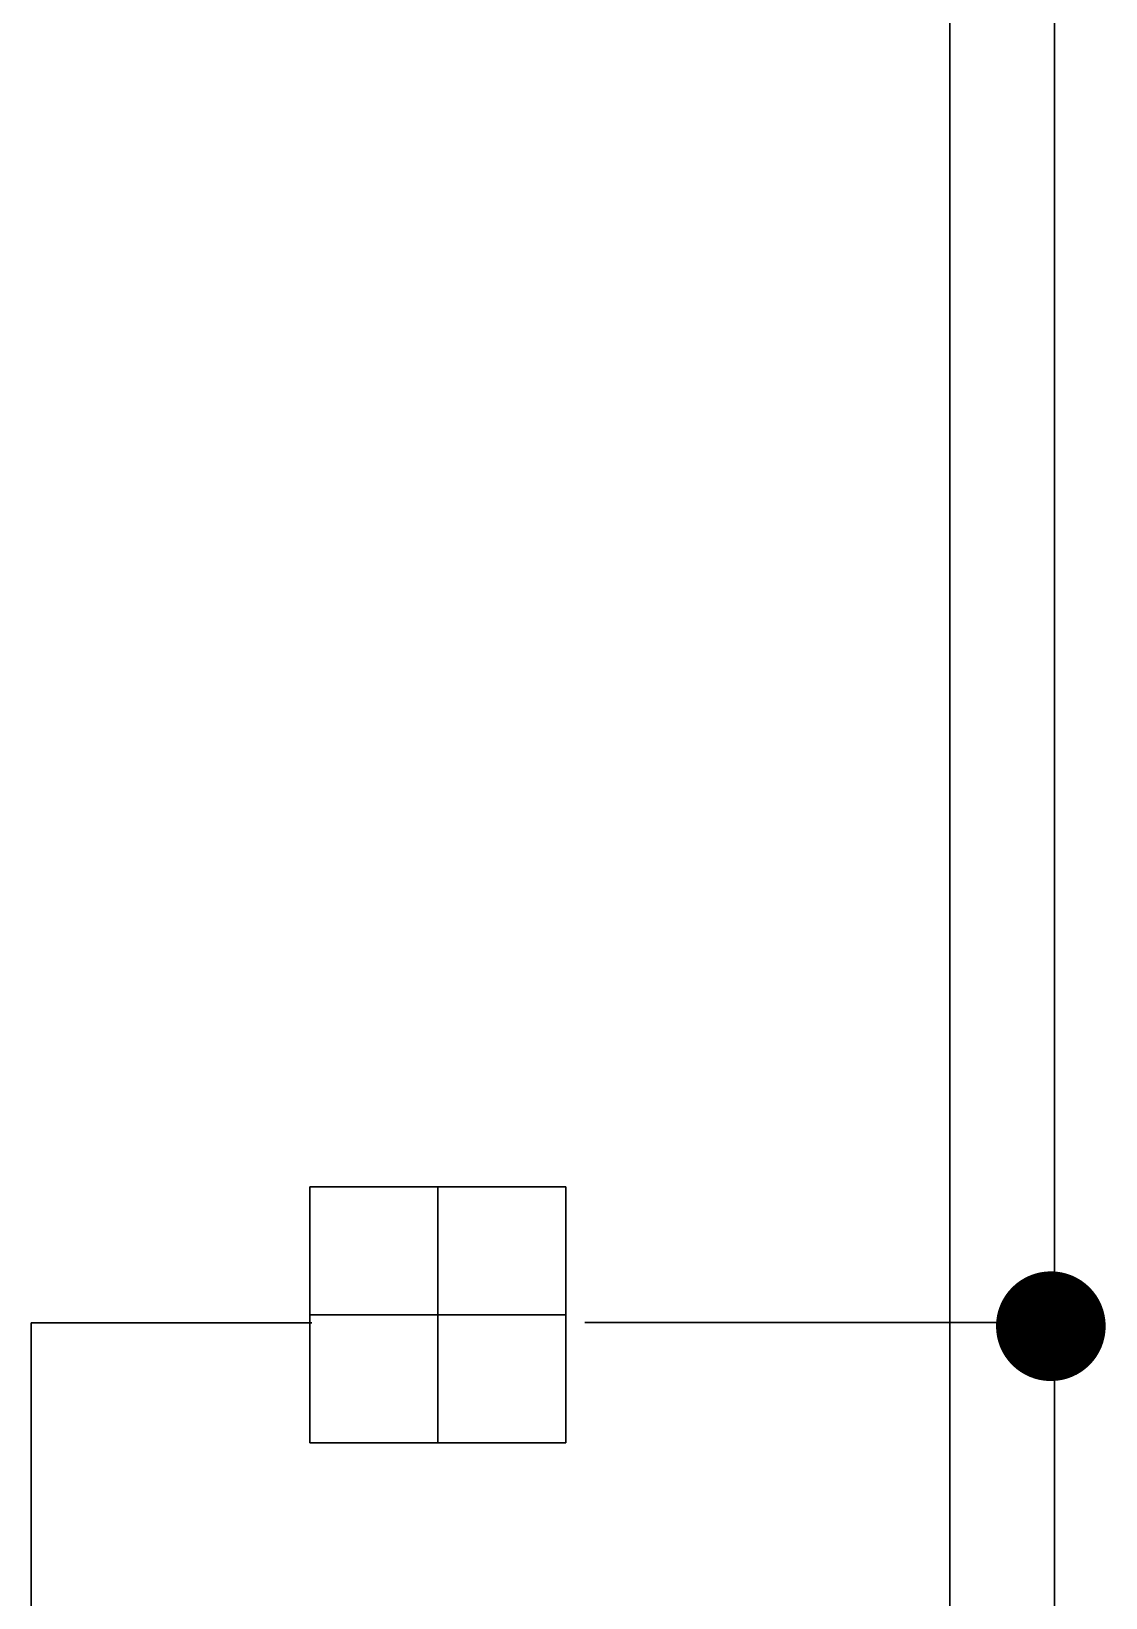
# Model space of a CAD drawing. Extents: x -1439 to 34962, y -872 to 8330.
# Drawn here: x 444.9 to 547.8, y 777.6 to 927.5 of the extents above; entities that cross this region are included whole.
import ezdxf

# ---------------------------------------------------------------- set-up
doc = ezdxf.new("R2010")
doc.units = 0
for name, color, linetype, lineweight in [('E-DUVARA MONTE PRİZ KUTUSU', 7, 'Continuous', 30), ('E-KABLO', 7, 'Continuous', 30), ('E-LINYE', 7, 'Continuous', 30)]:
    doc.layers.add(name, color=color, linetype=linetype, lineweight=lineweight)

# ---------------------------------------------------------------- blocks, each defined once
blk = doc.blocks.new('10_DUVARA MONTE PRİZ KUTUSU')
at = {"layer": 'E-DUVARA MONTE PRİZ KUTUSU', "color": 4}
for p, q in [((0, 24.48), (0, -24.48)), ((24.48, 0), (-24.48, 0))]:
    blk.add_line(p, q, dxfattribs=at)
blk.add_lwpolyline([(-24.48, -24.48), (24.48, -24.48), (24.48, 24.48), (-24.48, 24.48)], close=True, dxfattribs=at)

msp = doc.modelspace()

# ---------------------------------------------------------------- linework, layer by layer
at = {"layer": 'E-KABLO', "color": 5}
for p, q in [((542.88, 477.47), (542.88, 1195.94)), ((497.93, 803.94), (542.88, 803.94))]:
    msp.add_line(p, q, dxfattribs=at)
at = {"layer": 'E-KABLO', "color": 5, "const_width": 5.25}
msp.add_lwpolyline([(539.91, 803.58, 1), (545.16, 803.58, 1)], format="xyb", close=True, dxfattribs=at)
at = {"layer": 'E-LINYE', "color": 4}
for p, q in [((532.88, 497.75), (532.88, 1113.24)), ((444.93, 803.91), (444.93, 410.55)), ((471.8, 803.91), (444.93, 803.91))]:
    msp.add_line(p, q, dxfattribs=at)

# ---------------------------------------------------------------- block references
at = {"layer": 'E-DUVARA MONTE PRİZ KUTUSU', "color": 3, "xscale": -0.5, "yscale": 0.5, "zscale": 0.5, "rotation": 180}
msp.add_blockref('10_DUVARA MONTE PRİZ KUTUSU', (483.85, 804.67), dxfattribs=at)

doc.saveas('drawing.dxf')
